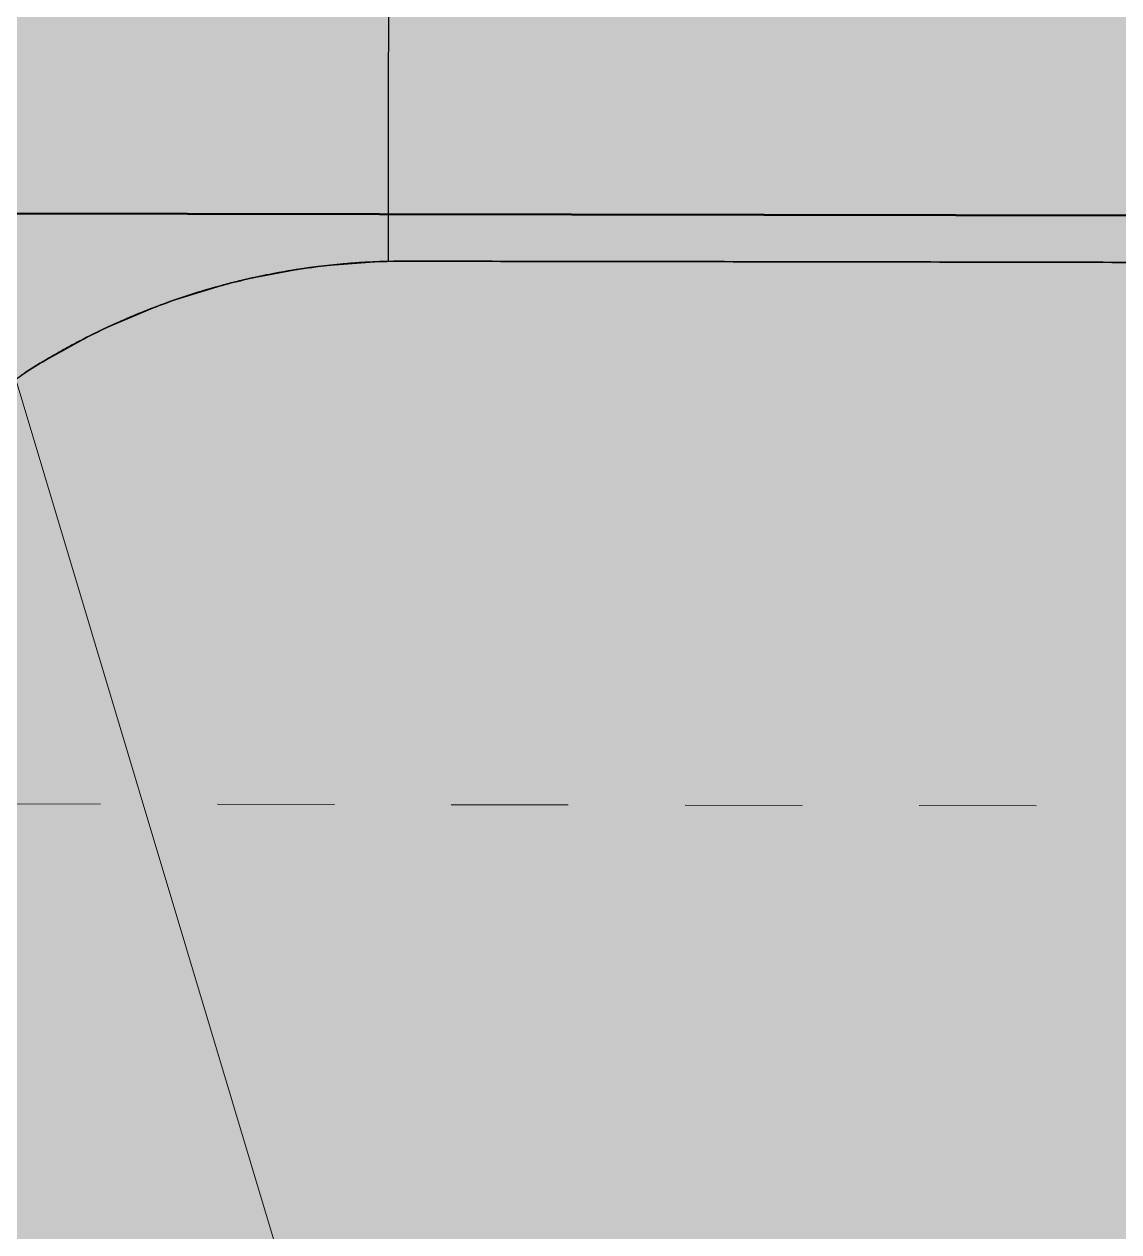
# Model space of a CAD drawing. Header units: metres. Extents: x -1161 to -1081, y 0 to 563.
# Drawn here: x -1112.93 to -1111.994, y 508.255 to 509.288 of the extents above; entities that cross this region are included whole.
import ezdxf

# ---------------------------------------------------------------- set-up
doc = ezdxf.new("R2010")
doc.units = ezdxf.units.M
doc.linetypes.add('JacobsGridLine', pattern=[0.0145, 0.01, -0.001, 0.0025, -0.001])
for name, color, linetype, lineweight in [('A-DETL-GENF', 7, 'Continuous', 9), ('A-GENM', 7, 'Continuous', 35), ('G-ANNO-TEXT', 7, 'Continuous', 9), ('S-BEAM', 7, 'Continuous', 50), ('S-GRID', 7, 'Continuous', 9)]:
    doc.layers.add(name, color=color, linetype=linetype, lineweight=lineweight)

# ---------------------------------------------------------------- blocks, each defined once
blk = doc.blocks.new('T2DPAA-T2D-C3S-RS-M3D-100334_rvt-1-DRG-2873121 - DECK SLAB GENERAL ARRANGEMENT PLAN')
at = {"layer": 'A-GENM', "color": 253, "lineweight": 25, "true_color": 0xa3a3a3}
for p, q in [((-1112.6893, 509.0793), (-1112.7408, 509.0696)), ((-1112.627, 509.0849), (-1112.6757, 509.0811)), ((-1112.754, 509.0664), (-1112.8005, 509.0524)), ((-1112.813, 509.0479), (-1112.8622, 509.0271)), ((-1112.8742, 509.0212), (-1112.9165, 508.9978)), ((-1112.9272, 508.991), (-1112.9718, 508.9597))]:
    blk.add_line(p, q, dxfattribs=at)
at = {"layer": 'A-GENM', "color": 9, "lineweight": 25, "true_color": 0xbebebe}
for p, q in [((-1112.6853, 509.0798), (-1112.6893, 509.0793)), ((-1112.6187, 509.0852), (-1112.627, 509.0849)), ((-1112.7498, 509.0674), (-1112.754, 509.0664)), ((-1112.7408, 509.0696), (-1112.7449, 509.0686)), ((-1112.8102, 509.0489), (-1112.813, 509.0479)), ((-1112.8622, 509.0271), (-1112.8649, 509.0258)), ((-1112.8723, 509.0222), (-1112.8742, 509.0212)), ((-1112.9257, 508.9921), (-1112.9272, 508.991))]:
    blk.add_line(p, q, dxfattribs=at)
at = {"layer": 'A-GENM', "color": 254, "lineweight": 25, "true_color": 0xd1d1d1}
blk.add_line((-1112.746, 509.0684), (-1112.7498, 509.0674), dxfattribs=at)
at = {"layer": 'A-GENM', "color": 9, "lineweight": 25, "true_color": 0xbebebe, "flags": 128}
blk.add_lwpolyline([(-1112.6183, 509.3702), (-1112.6184, 509.3242), (-1112.6186, 509.2047), (-1112.6187, 509.0852)], dxfattribs=at)
at = {"layer": 'A-GENM', "color": 254, "lineweight": 25, "true_color": 0xd1d1d1, "flags": 128}
for points in [[(-1112.6758, 509.0811), (-1112.6828, 509.0802), (-1112.6853, 509.0798)], [(-1112.8007, 509.0523), (-1112.8076, 509.0499), (-1112.8102, 509.0489)], [(-1112.8649, 509.0258), (-1112.8668, 509.0249), (-1112.8723, 509.0222)], [(-1112.9166, 508.9977), (-1112.9231, 508.9937), (-1112.9257, 508.9921)]]:
    blk.add_lwpolyline(points, dxfattribs=at)
at = {"layer": 'A-GENM', "color": 9, "lineweight": 25, "true_color": 0xbebebe}
for points, knots in [([(-1112.6894, 509.0793), (-1112.6929, 509.0788), (-1112.7071, 509.0766), (-1112.7213, 509.0739), (-1112.7318, 509.0716)], [-0.91304348, -0.91304348, -0.91304348, -0.91304348, -0.90217391, -0.86956522, -0.86956522, -0.86956522, -0.86956522]), ([(-1112.7786, 509.0595), (-1112.7803, 509.059), (-1112.7875, 509.0567), (-1112.7947, 509.0544), (-1112.8001, 509.0525)], [0.17596979, 0.17596979, 0.17596979, 0.17596979, 0.18181818, 0.20049971, 0.20049971, 0.20049971, 0.20049971]), ([(-1112.8543, 509.0308), (-1112.8641, 509.0263), (-1112.877, 509.02), (-1112.8897, 509.0132), (-1112.8928, 509.0114)], [-0.73913043, -0.73913043, -0.73913043, -0.73913043, -0.70652174, -0.69565217, -0.69565217, -0.69565217, -0.69565217])]:
    blk.add_open_spline(points, degree=3, knots=knots, dxfattribs=at)
at = {"layer": 'A-GENM', "color": 253, "lineweight": 25, "true_color": 0xa3a3a3}
for points in [[(-1112.7318, 509.0716), (-1112.7178, 509.0747), (-1112.7036, 509.0772), (-1112.6894, 509.0793)], [(-1112.6756, 509.0811), (-1112.6823, 509.0803), (-1112.689, 509.0794), (-1112.6956, 509.0783)], [(-1112.6894, 509.0793), (-1112.6751, 509.0813), (-1112.6608, 509.0828), (-1112.6465, 509.0838)], [(-1112.6332, 509.0846), (-1112.6399, 509.0843), (-1112.6467, 509.0839), (-1112.6534, 509.0833)], [(-1112.6465, 509.0838), (-1112.6321, 509.0849), (-1112.6178, 509.0854), (-1112.6034, 509.0853)], [(-1112.6034, 509.0853), (-1112.5249, 509.0852), (-1112.4464, 509.0851), (-1112.3679, 509.085)], [(-1112.3679, 509.085), (-1112.2894, 509.0848), (-1112.211, 509.0847), (-1112.1325, 509.0846)], [(-1112.1325, 509.0846), (-1112.054, 509.0844), (-1111.9755, 509.0843), (-1111.897, 509.0842)], [(-1112.7593, 509.065), (-1112.7657, 509.0633), (-1112.7722, 509.0614), (-1112.7786, 509.0595)], [(-1112.7736, 509.061), (-1112.7598, 509.065), (-1112.7459, 509.0686), (-1112.7318, 509.0716)], [(-1112.7177, 509.0745), (-1112.7243, 509.0732), (-1112.7309, 509.0719), (-1112.7374, 509.0704)], [(-1112.8145, 509.0473), (-1112.801, 509.0524), (-1112.7874, 509.0569), (-1112.7736, 509.061)], [(-1112.8543, 509.0308), (-1112.8412, 509.0368), (-1112.8279, 509.0423), (-1112.8145, 509.0473)], [(-1112.8001, 509.0525), (-1112.8064, 509.0503), (-1112.8126, 509.0481), (-1112.8188, 509.0457)], [(-1112.8399, 509.0372), (-1112.846, 509.0346), (-1112.852, 509.0319), (-1112.858, 509.0291)], [(-1112.8928, 509.0114), (-1112.8802, 509.0183), (-1112.8674, 509.0248), (-1112.8543, 509.0308)], [(-1112.8786, 509.019), (-1112.8844, 509.016), (-1112.8901, 509.0129), (-1112.8958, 509.0098)], [(-1112.9299, 508.9894), (-1112.9178, 508.9972), (-1112.9054, 509.0045), (-1112.8928, 509.0114)], [(-1112.916, 508.9981), (-1112.9215, 508.9947), (-1112.9269, 508.9913), (-1112.9323, 508.9878)]]:
    blk.add_open_spline(points, degree=3, dxfattribs=at)
at = {"layer": 'A-GENM', "color": 9, "lineweight": 25, "true_color": 0xbebebe}
for points in [[(-1112.6956, 509.0783), (-1112.703, 509.0772), (-1112.7104, 509.0759), (-1112.7177, 509.0745)], [(-1112.6465, 509.0839), (-1112.6608, 509.0828), (-1112.6751, 509.0813), (-1112.6894, 509.0793)], [(-1112.6534, 509.0833), (-1112.6608, 509.0827), (-1112.6682, 509.082), (-1112.6756, 509.0811)], [(-1112.6034, 509.0853), (-1112.6178, 509.0854), (-1112.6321, 509.0849), (-1112.6465, 509.0839)], [(-1112.6187, 509.0852), (-1112.6236, 509.085), (-1112.6284, 509.0849), (-1112.6332, 509.0846)], [(-1112.3679, 509.085), (-1112.4464, 509.0851), (-1112.5249, 509.0852), (-1112.6034, 509.0853)], [(-1112.1325, 509.0846), (-1112.211, 509.0847), (-1112.2894, 509.0848), (-1112.3679, 509.085)], [(-1111.897, 509.0842), (-1111.9755, 509.0843), (-1112.054, 509.0844), (-1112.1325, 509.0846)], [(-1112.7318, 509.0716), (-1112.7459, 509.0686), (-1112.7598, 509.065), (-1112.7736, 509.061)], [(-1112.7374, 509.0704), (-1112.7448, 509.0687), (-1112.752, 509.0669), (-1112.7593, 509.065)], [(-1112.7736, 509.061), (-1112.7805, 509.059), (-1112.7942, 509.0547), (-1112.8077, 509.0499), (-1112.8145, 509.0473)], [(-1112.8145, 509.0473), (-1112.8279, 509.0423), (-1112.8412, 509.0368), (-1112.8543, 509.0308)], [(-1112.8188, 509.0457), (-1112.8259, 509.043), (-1112.8329, 509.0401), (-1112.8399, 509.0372)], [(-1112.858, 509.0291), (-1112.8649, 509.0259), (-1112.8718, 509.0225), (-1112.8786, 509.019)], [(-1112.8928, 509.0114), (-1112.9054, 509.0045), (-1112.9178, 508.9972), (-1112.9299, 508.9894)], [(-1112.8958, 509.0098), (-1112.9026, 509.006), (-1112.9093, 509.0021), (-1112.916, 508.9981)]]:
    blk.add_open_spline(points, degree=3, dxfattribs=at)

msp = doc.modelspace()

# ---------------------------------------------------------------- hatches: boundary and pattern name
at = {"layer": 'A-DETL-GENF', "true_color": 0xc0c0c0, "transparency": 33554624}
h = msp.add_hatch(color=9, dxfattribs=at)
h.paths.add_polyline_path([(-1111.4068, 507.6833), (-1111.4038, 509.3104), (-1115.8427, 509.5292), (-1115.9672, 509.6084), (-1116.0843, 509.6947), (-1116.1785, 509.7729), (-1116.2782, 509.8688), (-1115.9515, 510.1359), (-1115.8802, 510.0721), (-1115.8383, 510.0373), (-1111.9939, 509.8934), (-1111.8511, 509.8074), (-1111.7031, 509.7308), (-1111.5505, 509.6639), (-1111.3939, 509.607), (-1105.4244, 543.8703), (-1105.0297, 543.8889), (-1105.0437, 546.0535), (-1135.8197, 546.0535), (-1135.8232, 544.1752), (-1141.7908, 509.9228), (-1142.1676, 509.9226), (-1142.1716, 507.7407), (-1111.7207, 507.6839)])
h.paths.add_polyline_path([(-1141.9428, 509.9086), (-1141.9428, 509.9086), (-1141.8958, 509.9086)])
h.paths.add_polyline_path([(-1113.0758, 510.4344), (-1113.5295, 511.0763), (-1112.9817, 510.9822), (-1113.0494, 510.5882)])
h.paths.add_polyline_path([(-1114.5522, 511.4141), (-1114.5522, 511.4142), (-1114.5522, 511.4142)])
h.paths.add_polyline_path([(-1114.5522, 511.4141), (-1114.5522, 511.4142), (-1114.5522, 511.4142)])
h.paths.add_polyline_path([(-1114.5522, 511.4142), (-1114.5522, 511.4142), (-1114.5548, 511.4883)])
h.paths.add_polyline_path([(-1116.9781, 512.2536), (-1116.9781, 512.2536), (-1116.9781, 512.4315)])
h.paths.add_polyline_path([(-1115.0674, 515.8749), (-1115.1233, 515.8783), (-1115.1771, 515.894), (-1115.2259, 515.9213), (-1115.2675, 515.9588), (-1115.2997, 516.0046), (-1115.3209, 516.0564), (-1115.3301, 516.1116), (-1115.3267, 516.1675), (-1115.311, 516.2212), (-1115.2837, 516.2701), (-1115.2462, 516.3117), (-1115.2004, 516.3439), (-1115.1486, 516.3651), (-1115.0934, 516.3743), (-1115.0375, 516.3709), (-1114.9838, 516.3552), (-1114.9349, 516.3279), (-1114.8933, 516.2904), (-1114.8611, 516.2446), (-1114.8399, 516.1928), (-1114.8308, 516.1376), (-1114.8341, 516.0817), (-1114.8499, 516.028), (-1114.8771, 515.9791), (-1114.9146, 515.9375), (-1114.9604, 515.9053), (-1115.0122, 515.8841)])
h.paths.add_polyline_path([(-1137.0676, 517.9372), (-1137.2404, 517.9646), (-1137.17, 518.409), (-1136.9972, 518.3817)])
h.paths.add_polyline_path([(-1115.8363, 519.4858), (-1116.5316, 519.4858), (-1116.5316, 520.4658), (-1115.5188, 520.4658), (-1115.6916, 519.4858)])
h.paths.add_polyline_path([(-1132.9721, 520.4137), (-1133.8993, 520.6601), (-1133.7199, 521.6724), (-1132.7564, 521.2255), (-1132.8746, 520.7806)])
h.paths.add_polyline_path([(-1124.1477, 521.9446), (-1124.2036, 521.9479), (-1124.2573, 521.9637), (-1124.3062, 521.9909), (-1124.3478, 522.0284), (-1124.38, 522.0742), (-1124.4012, 522.126), (-1124.4103, 522.1813), (-1124.4069, 522.2371), (-1124.3912, 522.2909), (-1124.3639, 522.3398), (-1124.3264, 522.3813), (-1124.2807, 522.4135), (-1124.2288, 522.4347), (-1124.1736, 522.4439), (-1124.1177, 522.4405), (-1124.064, 522.4248), (-1124.0151, 522.3975), (-1123.9735, 522.36), (-1123.9413, 522.3142), (-1123.9201, 522.2624), (-1123.911, 522.2072), (-1123.9144, 522.1513), (-1123.9301, 522.0976), (-1123.9574, 522.0487), (-1123.9948, 522.0071), (-1124.0406, 521.9749), (-1124.0924, 521.9537)])
h.paths.add_polyline_path([(-1110.154, 535.2026), (-1110.3264, 535.2326), (-1110.2491, 535.6759), (-1110.0767, 535.6459), (-1110.1405, 535.28)])
h.paths.add_polyline_path([(-1121.9534, 535.2613), (-1122.0093, 535.2655), (-1122.0627, 535.2821), (-1122.1112, 535.3101), (-1122.1522, 535.3482), (-1122.1838, 535.395), (-1122.2041, 535.4467), (-1122.2123, 535.502), (-1122.2081, 535.5579), (-1122.1915, 535.6113), (-1122.1635, 535.6598), (-1122.1253, 535.7008), (-1122.079, 535.7323), (-1122.0269, 535.7526), (-1121.9715, 535.7609), (-1121.9157, 535.7567), (-1121.8622, 535.7401), (-1121.8138, 535.7121), (-1121.7728, 535.6739), (-1121.7413, 535.6276), (-1121.7207, 535.5739), (-1121.7127, 535.5201), (-1121.7169, 535.4643), (-1121.7335, 535.4108), (-1121.7615, 535.3624), (-1121.7997, 535.3214), (-1121.8459, 535.2899), (-1121.8981, 535.2695), (-1121.925, 535.2655)])
h.paths.add_polyline_path([(-1132.0744, 541.518), (-1131.9775, 542.0653), (-1131.4302, 541.9684), (-1131.7649, 541.7344)])
h.paths.add_polyline_path([(-1108.9396, 542.3796), (-1108.9396, 542.3796), (-1109.1005, 542.4389)])
h.paths.add_polyline_path([(-1127.7567, 542.3791), (-1127.7567, 542.3796), (-1127.7567, 542.3796)])
h.paths.add_polyline_path([(-1125.0406, 542.3796), (-1125.0406, 542.3796), (-1125.0359, 542.3796)])
h.paths.add_polyline_path([(-1109.9652, 543.3779), (-1109.9652, 543.3779), (-1109.9652, 543.3941)])
h.paths.add_polyline_path([(-1114.5775, 543.3779), (-1114.5775, 543.3779), (-1114.6427, 543.3779)])
h.paths.add_polyline_path([(-1114.7136, 543.3779), (-1114.7136, 543.3779), (-1114.8848, 543.3779)])
h.paths.add_polyline_path([(-1114.6994, 543.3779), (-1114.6994, 543.3779), (-1114.7136, 543.3779)])
h.paths.add_polyline_path([(-1114.6852, 543.3779), (-1114.6852, 543.3779), (-1114.6994, 543.3779)])
h.paths.add_polyline_path([(-1115.2978, 543.3779), (-1115.2978, 543.3779), (-1115.3382, 543.3779)])
h.paths.add_polyline_path([(-1125.1849, 543.378), (-1125.1849, 543.378), (-1125.241, 543.378)])
h.paths.add_polyline_path([(-1125.1674, 543.378), (-1125.1674, 543.378), (-1125.1849, 543.378)])
h.paths.add_polyline_path([(-1127.0023, 543.378), (-1127.0023, 543.378), (-1127.0023, 543.3869)])
h.paths.add_polyline_path([(-1127.227, 543.378), (-1127.227, 543.378), (-1127.2365, 543.378)])
h.paths.add_polyline_path([(-1135.8562, 543.378), (-1135.8562, 543.378), (-1135.8562, 543.3908)])
h.paths.add_polyline_path([(-1109.5636, 543.5777), (-1109.5636, 543.5777), (-1109.4664, 543.5777)])
h.paths.add_polyline_path([(-1113.5623, 543.5777), (-1113.5623, 543.5777), (-1113.5359, 543.5777)])
h.paths.add_polyline_path([(-1113.6023, 543.5777), (-1113.6023, 543.5777), (-1113.5623, 543.5777)])
h.paths.add_polyline_path([(-1113.6432, 543.5777), (-1113.6432, 543.5777), (-1113.6023, 543.5777)])
h.paths.add_polyline_path([(-1113.6847, 543.5777), (-1113.6847, 543.5777), (-1113.6432, 543.5777)])
h.paths.add_polyline_path([(-1113.7268, 543.5777), (-1113.7268, 543.5777), (-1113.6847, 543.5777)])
h.paths.add_polyline_path([(-1113.7317, 543.5777), (-1113.7317, 543.5777), (-1113.7268, 543.5777)])
h.paths.add_polyline_path([(-1113.7692, 543.5777), (-1113.7692, 543.5777), (-1113.7657, 543.5777)])
h.paths.add_polyline_path([(-1115.2665, 543.5777), (-1115.2665, 543.5777), (-1115.1667, 543.5777)])
h.paths.add_polyline_path([(-1115.6955, 543.5777), (-1115.6955, 543.5777), (-1115.6955, 543.5777)])
h.paths.add_polyline_path([(-1117.3617, 543.5777), (-1117.3617, 543.5777), (-1117.3219, 543.5777)])
h.paths.add_polyline_path([(-1123.9205, 543.5778), (-1123.9205, 543.5778), (-1123.9121, 543.5778)])
h.paths.add_polyline_path([(-1123.8701, 543.5778), (-1123.8701, 543.5778), (-1123.8286, 543.5778)])
h.paths.add_polyline_path([(-1124.8468, 543.5778), (-1124.8468, 543.5778), (-1124.8434, 543.5778)])
h.paths.add_polyline_path([(-1124.5357, 543.5778), (-1124.5357, 543.5778), (-1124.5357, 543.5893)])
h.paths.add_polyline_path([(-1125.773, 543.5778), (-1125.773, 543.5778), (-1125.7272, 543.5778)])
h.paths.add_polyline_path([(-1134.3195, 543.5779), (-1134.3195, 543.5779), (-1134.2873, 543.5779)])
h.paths.add_polyline_path([(-1134.2648, 543.5779), (-1134.2648, 543.5779), (-1134.1429, 543.5779)])
h.paths.add_polyline_path([(-1134.5774, 543.5779), (-1134.5774, 543.5779), (-1134.5345, 543.5779)])
h.paths.add_polyline_path([(-1134.6205, 543.5779), (-1134.6205, 543.5779), (-1134.6078, 543.5779)])
h.paths.add_polyline_path([(-1127.5997, 543.9528), (-1127.5997, 543.9528), (-1127.5997, 543.9535)])

# ---------------------------------------------------------------- linework, layer by layer
at = {"layer": 'G-ANNO-TEXT'}
msp.add_line((-1113.3753, 510.4457), (-1111.839, 505.3212), dxfattribs=at)
at = {"layer": 'S-BEAM', "color": 252, "true_color": 0x888888}
msp.add_line((-1125.416, 509.1494), (-1111.4029, 509.1233), dxfattribs=at)
at = {"layer": 'S-GRID', "linetype": 'JacobsGridLine', "lineweight": 18}
msp.add_line((-1144.3646, 508.6798), (-1110.9802, 508.6175), dxfattribs=at)

# ---------------------------------------------------------------- block references
at = {"lineweight": 5}
msp.add_blockref('T2DPAA-T2D-C3S-RS-M3D-100334_rvt-1-DRG-2873121 - DECK SLAB GENERAL ARRANGEMENT PLAN', (0, 0), dxfattribs=at)

doc.saveas('drawing.dxf')
